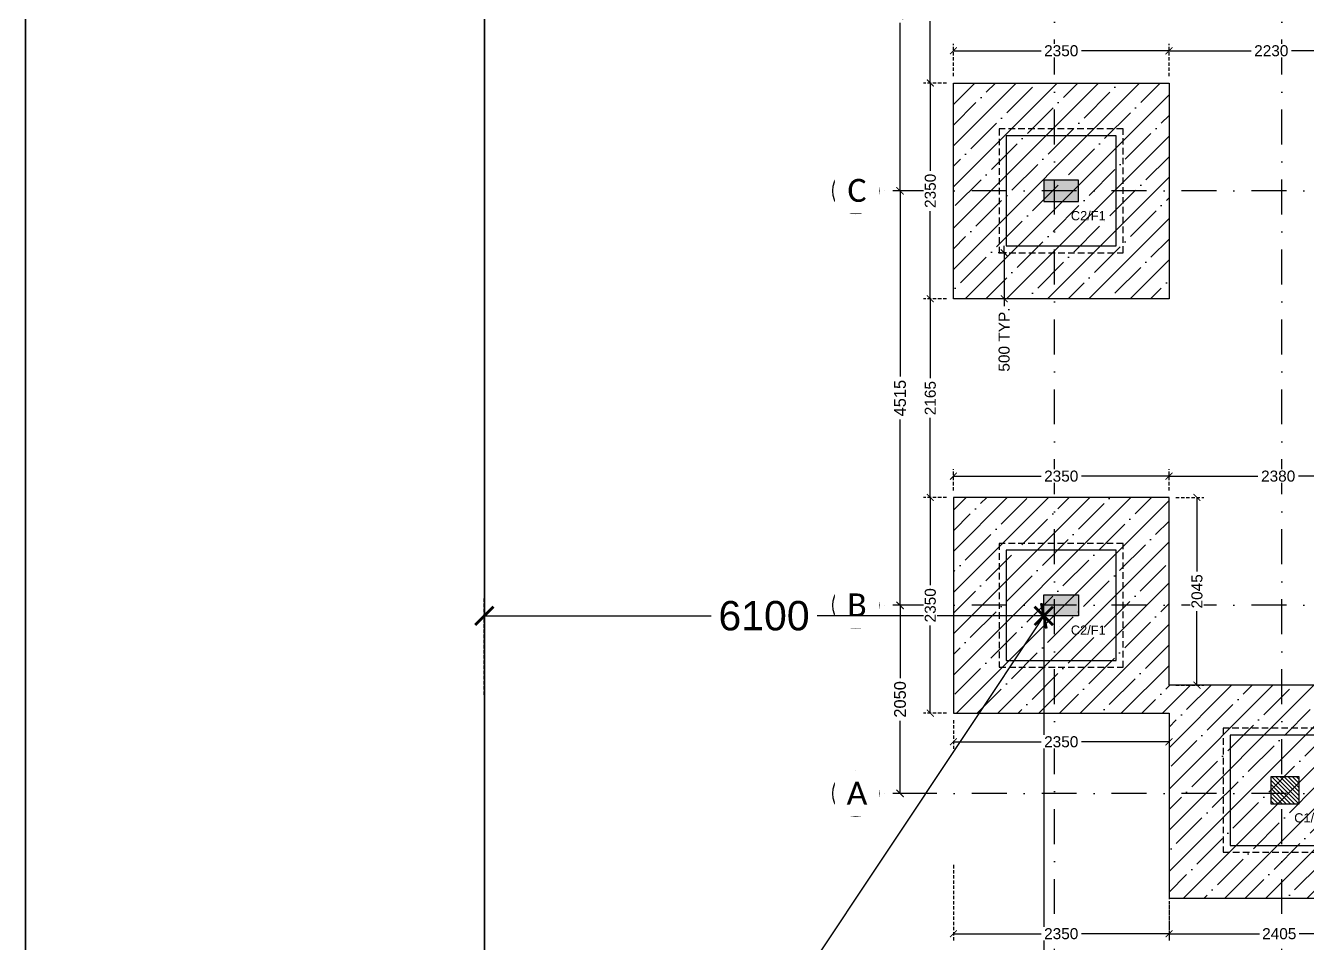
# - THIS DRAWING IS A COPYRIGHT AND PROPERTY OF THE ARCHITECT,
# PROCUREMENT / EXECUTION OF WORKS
# Model space of a CAD drawing. Header units: millimetres. Extents: x -176651 to 388869, y -18959 to 486614.
# Drawn here: x 245322 to 259295, y 164827 to 174825 of the extents above; entities that cross this region are included whole.
import ezdxf
from ezdxf.xclip import XClip

# ---------------------------------------------------------------- set-up
doc = ezdxf.new("R2010")
doc.units = ezdxf.units.MM
doc.header["$LTSCALE"] = 150
doc.header["$XCLIPFRAME"] = 2
for name, pattern in [('3BHK-W(SB)$0$HIDDEN', [0.375, 0.25, -0.125]), ('DASHDOTX2', [50.8, 25.4, -12.7, 0, -12.7]), ('HIDDEN2', [4.7625, 3.175, -1.5875])]:
    doc.linetypes.add(name, pattern=pattern)
for name, color, linetype in [('ad-Column', 3, 'Continuous'), ('ad-Column Hatch', 125, 'Continuous'), ('ad-Footing line', 2, 'Continuous'), ('ad-Grid', 8, 'DASHDOTX2'), ('ad-PCC line', 8, 'HIDDEN2'), ('ad-RCC', 3, 'Continuous'), ('ad-RCC Hatch', 125, 'Continuous'), ('ad-Road', 2, 'Continuous'), ('ad-Road Hatch', 8, 'Continuous'), ('ad-Text main', 7, 'Continuous'), ('ad-Wall hatch', 8, 'Continuous')]:
    doc.layers.add(name, color=color, linetype=linetype)
for name, color, linetype, true_color in [('ad-Dimension', 5, 'Continuous', 0x0000ff), ('ad-External Dimension', 5, 'Continuous', 0x0000ff), ('ad-External Dimensions', 5, 'Continuous', 0x0000ff), ('ad-Footing Excavation', 30, 'Continuous', 0xff7f00), ('ad-Foundation text', 6, 'Continuous', 0xff00ff), ('ad-Plot Boundary', 6, 'Continuous', 0xff00ff)]:
    doc.layers.add(name, color=color, linetype=linetype, true_color=true_color)
doc.layers.get('ad-External Dimensions').off()
doc.styles.get("Standard").update_dxf_attribs({"font": 'arial.ttf'})
doc.dimstyles.new('A-75-DIM-INT (Framing)', dxfattribs={"dimscale": 100, "dimtxt": 1.6, "dimasz": 1, "dimexe": 1, "dimexo": 1, "dimgap": 0.5, "dimtad": 0, "dimdec": 0, "dimdsep": 46, "dimtxsty": 'Standard', "dimblk": 'ARCHTICK', "dimcen": 0.025, "dimclrd": 5, "dimclre": 5, "dimclrt": 256, "dimazin": 2, "dimtfac": 1, "dimtdec": 0, "dimtmove": 1, "dimatfit": 0, "dimldrblk": 'ARCHTICK', "dimfxl": 1, "dimfxlon": 1, "dimtfill": 1, "dimtolj": 1, "dimtzin": 0, "dimarcsym": 0})

# ---------------------------------------------------------------- blocks, each defined once
blk = doc.blocks.new('A$C4fb60e89')
at = {"layer": 'ad-Road Hatch', "ltscale": 5, "transparency": 33554687}
h = blk.add_hatch(dxfattribs=at)
h.set_pattern_fill('AR-HBONE', color=256, scale=15)
h.set_pattern_definition([(45, (-193247.7, -428758.8), (0, 2155.2615), [4572, -1524]), (135, (-192170.1, -427681.1), (2e-13, 2155.2615), [4572, -1524])])
h.paths.add_polyline_path([(175594, -250241), (169178, -249341), (167473, -249057), (167473, -138694), (101313, -138694), (101313, -199954), (101308, -237995), (101040, -268291), (101008, -280968), (101066, -293684), (101243, -311127), (100910, -319344), (100949, -333937), (100669, -366960), (100727, -390983), (100669, -404586), (100538, -420418), (100467, -428759), (92426, -427265), (92163, -427209), (92163, -321454), (24803, -321454), (24803, -412961), (15653, -411029), (15654, -321452), (-19535, -321452), (-34427, -319477), (-65207, -315395), (-171770, -301268), (-185854, -298333), (-193248, -296832), (-193244, -292908), (-191914, -285219), (-191839, -284679), (-183397, -286393), (-169723, -289243), (-53141, -304698), (-18730, -309262), (15653, -309262), (15653, 703), (24803, 1115), (24803, -129544), (92163, -129544), (92163, 15133), (101313, 17713), (101313, -129544), (167473, -129544), (167473, 35552), (175738, 37855), (175849, 28595), (175836, 25947), (175777, 14040), (175855, 2316), (175660, -18036), (175731, -34039), (175718, -46839), (175673, -63402), (175816, -82072), (175542, -106356), (175490, -124641), (175575, -145019), (175731, -168892), (175797, -181269), (175797, -192667), (175744, -208200), (175829, -223277), (175888, -234871)])
h.paths.add_polyline_path([(24803, -309264), (92163, -309264), (92163, -138694), (24803, -138694)], flags=16)
blk = doc.blocks.new('zw$A88E')
at = {"layer": 'ad-Plot Boundary'}
for points in [[(-150934, -314069), (-117254, -314069), (-117254, -266699), (-150934, -266699)], [(-117254, -307369), (-83574, -307369), (-83574, -266699), (-117254, -266699)]]:
    blk.add_lwpolyline(points, close=True, dxfattribs=at)
blk = doc.blocks.new("Plot's Boundary")
at = {"layer": 'ad-Road', "ltscale": 5}
blk.add_blockref('A$C4fb60e89', (191839, 428759), dxfattribs=at)
at = {"layer": 'ad-Plot Boundary', "ltscale": 5}
blk.add_blockref('zw$A88E', (367577, 466614), dxfattribs=at)
blk = doc.blocks.new('A$C42b14ea2')
at = {"layer": 'ad-RCC Hatch', "transparency": 33554687}
h = blk.add_hatch(dxfattribs=at)
h.set_pattern_fill('ANSI31', color=256, scale=10)
h.set_pattern_definition([(45, (13250, 8645), (-22.45064, 22.45064), [])])
h.paths.add_polyline_path([(0, 0), (300, 0), (300, 300), (0, 300)])
at = {"layer": 'ad-RCC'}
blk.add_lwpolyline([(0, 0), (300, 0), (300, 300), (0, 300)], close=True, dxfattribs=at)
blk = doc.blocks.new('zw$6AA0')
at = {"layer": 'ad-Column Hatch', "transparency": 33554687}
h = blk.add_hatch(color=256, dxfattribs=at)
h.dxf.hatch_style = 1
h.paths.add_polyline_path([(0, -230), (380, -230), (380, 0), (0, 0)])
at = {"layer": 'ad-Column'}
blk.add_lwpolyline([(0, -230), (380, -230), (380, 0), (0, 0)], close=True, dxfattribs=at)
blk = doc.blocks.new('1625E_Columns')
at = {"layer": 'ad-Column'}
for p, rotation in [((0, 13620), 359.9999999999993), ((0, 4745), 359.9999999999993), ((12120, 0), 179.9999999999997)]:
    blk.add_blockref('zw$6AA0', p, dxfattribs=dict(at, rotation=rotation))
at = {"layer": 'ad-Column', "xscale": -1}
for p, rotation in [((4560, 13620), 359.9999999999997), ((7240, 13620), 359.9999999999997), ((12120, 13620), 359.9999999999997), ((0, 8645), 179.9999999999998), ((3210, 8875), 359.9999999999997), ((7240, 8875), 359.9999999999997), ((11890, 8875), 90), ((5110, 4745), 359.9999999999997), ((8310, 4745), 90), ((11890, 4745), 90), ((0, 0), 179.9999999999998), ((4730, 0), 180), ((8160, 0), 180)]:
    blk.add_blockref('zw$6AA0', p, dxfattribs=dict(at, rotation=rotation))
at = {"layer": 'ad-RCC', "xscale": -1, "rotation": 180}
for p in [(13240, 13620), (13240, 4745)]:
    blk.add_blockref('A$C42b14ea2', p, dxfattribs=at)
at = {"layer": 'ad-RCC', "xscale": -1}
for p in [(13540, 8645), (2780, -2050), (8540, -2050), (12120, -2050), (13540, -2050)]:
    blk.add_blockref('A$C42b14ea2', p, dxfattribs=at)
blk = doc.blocks.new('_ArchTick')
at = {"color": 0, "linetype": 'ByBlock', "const_width": 0.15}
blk.add_lwpolyline([(-0.5, -0.5), (0.5, 0.5)], dxfattribs=at)
blk = doc.blocks.new('*D342')
at = {"layer": 'ad-Dimension', "lineweight": -2}
for p, q in [((-1504, 8760), (-1647, 8760)), ((-1567, 8760), (-1567, 6928)), ((-1567, 4630), (-1567, 6462)), ((-1426, 4630), (-1647, 4630))]:
    blk.add_line(p, q, dxfattribs=at)
at = {"layer": 'Defpoints', "color": 0}
for p in [(-1424, 8760), (-1567, 4630), (-1346, 4630)]:
    blk.add_point(p, dxfattribs=at)
at = {"layer": 'ad-Dimension', "lineweight": -2, "xscale": 80, "yscale": 80, "zscale": 80}
for p, rotation in [((-1567, 8760), 90), ((-1567, 4630), 270)]:
    blk.add_blockref('_ArchTick', p, dxfattribs=dict(at, rotation=rotation))
at = {"layer": 'ad-Dimension', "insert": (-1567, 6695), "char_height": 128, "attachment_point": 5, "rotation": 90, "bg_fill": 3, "box_fill_scale": 1.1, "bg_fill_color": 257, "bg_fill_transparency": 0}
blk.add_mtext('\\A1;4130', dxfattribs=at)
blk = doc.blocks.new('*D343')
at = {"layer": 'ad-Dimension', "lineweight": -2}
for p, q in [((-1319, 4630), (-1647, 4630)), ((-1567, 4630), (-1567, 2607)), ((-1567, 115), (-1567, 2138)), ((-1319, 115), (-1647, 115))]:
    blk.add_line(p, q, dxfattribs=at)
at = {"layer": 'Defpoints', "color": 0}
for p in [(-1239, 4630), (-1567, 115), (-1239, 115)]:
    blk.add_point(p, dxfattribs=at)
at = {"layer": 'ad-Dimension', "lineweight": -2, "xscale": 80, "yscale": 80, "zscale": 80}
for p, rotation in [((-1567, 4630), 90), ((-1567, 115), 270)]:
    blk.add_blockref('_ArchTick', p, dxfattribs=dict(at, rotation=rotation))
at = {"layer": 'ad-Dimension', "insert": (-1567, 2372), "char_height": 128, "attachment_point": 5, "rotation": 90, "bg_fill": 3, "box_fill_scale": 1.1, "bg_fill_color": 257, "bg_fill_transparency": 0}
blk.add_mtext('\\A1;4515', dxfattribs=at)
blk = doc.blocks.new('*D344')
at = {"layer": 'ad-Dimension', "lineweight": -2}
for p, q in [((-1319, 115), (-1647, 115)), ((-1567, 115), (-1567, -678)), ((-1567, -1935), (-1567, -1142)), ((-1324, -1935), (-1647, -1935))]:
    blk.add_line(p, q, dxfattribs=at)
at = {"layer": 'Defpoints', "color": 0}
for p in [(-1239, 115), (-1567, -1935), (-1244, -1935)]:
    blk.add_point(p, dxfattribs=at)
at = {"layer": 'ad-Dimension', "lineweight": -2, "xscale": 80, "yscale": 80, "zscale": 80}
for p, rotation in [((-1567, 115), 90), ((-1567, -1935), 270)]:
    blk.add_blockref('_ArchTick', p, dxfattribs=dict(at, rotation=rotation))
at = {"layer": 'ad-Dimension', "insert": (-1567, -910), "char_height": 128, "attachment_point": 5, "rotation": 90, "bg_fill": 3, "box_fill_scale": 1.1, "bg_fill_color": 257, "bg_fill_transparency": 0}
blk.add_mtext('\\A1;2050', dxfattribs=at)
blk = doc.blocks.new('zw$D00E')
at = {"layer": 'ad-Footing line'}
for points in [[(-12530, -9590), (-11330, -9590), (-11330, -8390), (-12530, -8390)], [(-12530, -14105), (-11330, -14105), (-11330, -12905), (-12530, -12905)], [(-10090, -16120), (-8890, -16120), (-8890, -14920), (-10090, -14920)]]:
    blk.add_lwpolyline(points, close=True, dxfattribs=at)
at = {"layer": 'ad-PCC line', "ltscale": 0.15}
for points in [[(-12605, -9665), (-11255, -9665), (-11255, -8315), (-12605, -8315)], [(-12605, -14180), (-11255, -14180), (-11255, -12830), (-12605, -12830)], [(-10165, -16195), (-8815, -16195), (-8815, -14845), (-10165, -14845)]]:
    blk.add_lwpolyline(points, close=True, dxfattribs=at)
blk = doc.blocks.new('zw$3F63')
at = {"layer": 'ad-Foundation text', "char_height": 100, "width": 349.31, "attachment_point": 5}
for s, insert in [('\\pxt5;C2/F1', (-11635, -386)), ('\\pxt5;C2/F1', (-7455, -386)), ('\\pxt5;C2/F1', (-4775, -386)), ('\\pxt5;C2/F1', (105, -386)), ('\\pxt5;C1/F1', (1619, -386)), ('\\pxt5;C2/F1', (-11635, -5131)), ('\\pxt5;C2/F2', (-8805, -5131)), ('\\pxt5;C2/F2', (-4775, -5131)), ('\\pxt5;C1/F1', (1619, -5131)), ('\\pxt5;C2/F1', (105, -5281)), ('\\pxt5;C2/F1', (-11635, -9261)), ('\\pxt5;C2/F2', (-6905, -9261)), ('\\pxt5;C1/F1', (1619, -9261)), ('\\pxt5;C2/F2', (-3475, -9411)), ('\\pxt5;C2/F1', (105, -9411)), ('\\pxt5;C2/F1', (-11635, -13776)), ('\\pxt5;C2/F1', (-6905, -13795)), ('\\pxt5;C2/F1', (-3475, -13776)), ('\\pxt5;C2/F1', (105, -13776)), ('\\pxt5;C1/F1', (-9200, -15821)), ('\\pxt5;C1/F1', (-3370, -15821)), ('\\pxt5;C1/F1', (210, -15821)), ('\\pxt5;C1/F1', (1640, -15821))]:
    blk.add_mtext(s, dxfattribs=dict(at, insert=insert))
blk = doc.blocks.new('*D109')
at = {"layer": 'ad-Dimension', "linetype": '3BHK-W(SB)$0$HIDDEN', "lineweight": -2, "transparency": 16777216}
for p, q in [((5900, 9150), (5900, 9150)), ((4100, 0), (6300, 0))]:
    blk.add_line(p, q, dxfattribs=at)
at = {"layer": 'ad-Dimension', "lineweight": -2, "transparency": 16777216}
for p, q in [((6100, 9150), (6100, 5152)), ((6100, 0), (6100, 3998))]:
    blk.add_line(p, q, dxfattribs=at)
at = {"layer": 'Defpoints', "color": 0, "transparency": 16777216}
for p in [(6100, 9150), (0, 0), (6100, 0)]:
    blk.add_point(p, dxfattribs=at)
at = {"layer": 'ad-Dimension', "lineweight": -2, "transparency": 16777216, "xscale": 200, "yscale": 200, "zscale": 200}
for p, rotation in [((6100, 9150), 90), ((6100, 0), 270)]:
    blk.add_blockref('_ArchTick', p, dxfattribs=dict(at, rotation=rotation))
at = {"layer": 'ad-Dimension', "transparency": 16777216, "insert": (6100, 4575), "char_height": 320, "attachment_point": 5, "rotation": 90, "bg_fill": 3, "box_fill_scale": 1.1, "bg_fill_color": 257, "bg_fill_transparency": 0}
blk.add_mtext('\\A1;9150', dxfattribs=at)
blk = doc.blocks.new('*D110')
at = {"layer": 'ad-Dimension', "linetype": '3BHK-W(SB)$0$HIDDEN', "lineweight": -2, "transparency": 16777216}
for p, q in [((0, 8290), (0, 9350)), ((6100, 9350), (6100, 9350))]:
    blk.add_line(p, q, dxfattribs=at)
at = {"layer": 'ad-Dimension', "lineweight": -2, "transparency": 16777216}
for p, q in [((0, 9150), (2472, 9150)), ((6100, 9150), (3628, 9150))]:
    blk.add_line(p, q, dxfattribs=at)
at = {"layer": 'Defpoints', "color": 0, "transparency": 16777216}
for p in [(0, 9150), (6100, 9150), (0, 8090)]:
    blk.add_point(p, dxfattribs=at)
at = {"layer": 'ad-Dimension', "lineweight": -2, "transparency": 16777216, "xscale": 200, "yscale": 200, "zscale": 200, "rotation": 180}
blk.add_blockref('_ArchTick', (0, 9150), dxfattribs=at)
at = {"layer": 'ad-Dimension', "lineweight": -2, "transparency": 16777216, "xscale": 200, "yscale": 200, "zscale": 200}
blk.add_blockref('_ArchTick', (6100, 9150), dxfattribs=at)
at = {"layer": 'ad-Dimension', "transparency": 16777216, "insert": (3050, 9150), "char_height": 320, "attachment_point": 5, "bg_fill": 3, "box_fill_scale": 1.1, "bg_fill_color": 257, "bg_fill_transparency": 0}
blk.add_mtext('\\A1;6100', dxfattribs=at)
blk = doc.blocks.new('*D111')
at = {"layer": 'ad-Dimension', "lineweight": -2, "transparency": 16777216}
for p, q in [((6100, 9150), (3431, 5147)), ((0, 0), (2669, 4003))]:
    blk.add_line(p, q, dxfattribs=at)
at = {"layer": 'ad-Dimension', "linetype": '3BHK-W(SB)$0$HIDDEN', "lineweight": -2, "transparency": 16777216}
for p, q in [((6266, 9039), (6266, 9039)), ((166, -111), (166, -111))]:
    blk.add_line(p, q, dxfattribs=at)
at = {"layer": 'Defpoints', "color": 0, "transparency": 16777216}
for p in [(6100, 9150), (0, 0), (0, 0)]:
    blk.add_point(p, dxfattribs=at)
at = {"layer": 'ad-Dimension', "lineweight": -2, "transparency": 16777216, "xscale": 200, "yscale": 200, "zscale": 200}
for p, rotation in [((6100, 9150), 56.30993247402081), ((0, 0), 236.3099324740208)]:
    blk.add_blockref('_ArchTick', p, dxfattribs=dict(at, rotation=rotation))
at = {"layer": 'ad-Dimension', "transparency": 16777216, "insert": (3050, 4575), "char_height": 320, "attachment_point": 5, "rotation": 56.3099, "bg_fill": 3, "box_fill_scale": 1.1, "bg_fill_color": 257, "bg_fill_transparency": 0}
blk.add_mtext('\\A1;10997', dxfattribs=at)
blk = doc.blocks.new('*D20')
at = {"layer": 'ad-External Dimension', "linetype": '3BHK-W(SB)$0$HIDDEN', "lineweight": -2}
for p, q in [((-985, -7740), (-985, -7389)), ((1365, -7740), (1365, -7389))]:
    blk.add_line(p, q, dxfattribs=at)
at = {"layer": 'ad-External Dimension', "lineweight": -2}
for p, q in [((-985, -7464), (-30, -7464)), ((1365, -7464), (410, -7464))]:
    blk.add_line(p, q, dxfattribs=at)
at = {"layer": 'Defpoints', "color": 0}
for p in [(-985, -7464), (-985, -7815), (1365, -7815)]:
    blk.add_point(p, dxfattribs=at)
at = {"layer": 'ad-External Dimension', "lineweight": -2, "xscale": 75, "yscale": 75, "zscale": 75, "rotation": 180}
blk.add_blockref('_ArchTick', (-985, -7464), dxfattribs=at)
at = {"layer": 'ad-External Dimension', "lineweight": -2, "xscale": 75, "yscale": 75, "zscale": 75}
blk.add_blockref('_ArchTick', (1365, -7464), dxfattribs=at)
at = {"layer": 'ad-External Dimension', "insert": (190, -7464), "char_height": 120, "attachment_point": 5, "bg_fill": 3, "box_fill_scale": 1.1, "bg_fill_color": 257, "bg_fill_transparency": 0}
blk.add_mtext('\\A1;2350', dxfattribs=at)
blk = doc.blocks.new('*D38')
at = {"layer": 'ad-External Dimension', "linetype": '3BHK-W(SB)$0$HIDDEN', "lineweight": -2}
for p, q in [((1365, -16770), (1365, -17158)), ((3770, -16770), (3770, -17158))]:
    blk.add_line(p, q, dxfattribs=at)
at = {"layer": 'ad-External Dimension', "lineweight": -2}
for p, q in [((1365, -17083), (2351, -17083)), ((3770, -17083), (2784, -17083))]:
    blk.add_line(p, q, dxfattribs=at)
at = {"layer": 'Defpoints', "color": 0}
for p in [(1365, -16695), (3770, -16695), (1365, -17083)]:
    blk.add_point(p, dxfattribs=at)
at = {"layer": 'ad-External Dimension', "lineweight": -2, "xscale": 75, "yscale": 75, "zscale": 75, "rotation": 180}
blk.add_blockref('_ArchTick', (1365, -17083), dxfattribs=at)
at = {"layer": 'ad-External Dimension', "lineweight": -2, "xscale": 75, "yscale": 75, "zscale": 75}
blk.add_blockref('_ArchTick', (3770, -17083), dxfattribs=at)
at = {"layer": 'ad-External Dimension', "insert": (2567, -17083), "char_height": 120, "attachment_point": 5, "bg_fill": 3, "box_fill_scale": 1.1, "bg_fill_color": 257, "bg_fill_transparency": 0}
blk.add_mtext('\\A1;2405', dxfattribs=at)
blk = doc.blocks.new('*D39')
at = {"layer": 'ad-External Dimension', "linetype": '3BHK-W(SB)$0$HIDDEN', "lineweight": -2}
for p, q in [((-985, -16333), (-985, -17158)), ((1365, -16333), (1365, -17158))]:
    blk.add_line(p, q, dxfattribs=at)
at = {"layer": 'ad-External Dimension', "lineweight": -2}
for p, q in [((-985, -17083), (-30, -17083)), ((1365, -17083), (410, -17083))]:
    blk.add_line(p, q, dxfattribs=at)
at = {"layer": 'Defpoints', "color": 0}
for p in [(-985, -14680), (1365, -14680), (-985, -17083)]:
    blk.add_point(p, dxfattribs=at)
at = {"layer": 'ad-External Dimension', "lineweight": -2, "xscale": 75, "yscale": 75, "zscale": 75, "rotation": 180}
blk.add_blockref('_ArchTick', (-985, -17083), dxfattribs=at)
at = {"layer": 'ad-External Dimension', "lineweight": -2, "xscale": 75, "yscale": 75, "zscale": 75}
blk.add_blockref('_ArchTick', (1365, -17083), dxfattribs=at)
at = {"layer": 'ad-External Dimension', "insert": (190, -17083), "char_height": 120, "attachment_point": 5, "bg_fill": 3, "box_fill_scale": 1.1, "bg_fill_color": 257, "bg_fill_transparency": 0}
blk.add_mtext('\\A1;2350', dxfattribs=at)
blk = doc.blocks.new('*D40')
at = {"layer": 'ad-External Dimension', "linetype": '3BHK-W(SB)$0$HIDDEN', "lineweight": -2}
for p, q in [((-1060, -12330), (-1312, -12330)), ((-1060, -14680), (-1312, -14680))]:
    blk.add_line(p, q, dxfattribs=at)
at = {"layer": 'ad-External Dimension', "lineweight": -2}
for p, q in [((-1237, -12330), (-1237, -13285)), ((-1237, -14680), (-1237, -13725))]:
    blk.add_line(p, q, dxfattribs=at)
at = {"layer": 'Defpoints', "color": 0}
for p in [(-1237, -12330), (-985, -12330), (-985, -14680)]:
    blk.add_point(p, dxfattribs=at)
at = {"layer": 'ad-External Dimension', "lineweight": -2, "xscale": 75, "yscale": 75, "zscale": 75}
for p, rotation in [((-1237, -12330), 90), ((-1237, -14680), 270)]:
    blk.add_blockref('_ArchTick', p, dxfattribs=dict(at, rotation=rotation))
at = {"layer": 'ad-External Dimension', "insert": (-1237, -13505), "char_height": 120, "attachment_point": 5, "rotation": 90, "bg_fill": 3, "box_fill_scale": 1.1, "bg_fill_color": 257, "bg_fill_transparency": 0}
blk.add_mtext('\\A1;2350', dxfattribs=at)
blk = doc.blocks.new('*D41')
at = {"layer": 'ad-External Dimension', "linetype": '3BHK-W(SB)$0$HIDDEN', "lineweight": -2}
for p, q in [((-1060, -10165), (-1312, -10165)), ((-1060, -12330), (-1312, -12330))]:
    blk.add_line(p, q, dxfattribs=at)
at = {"layer": 'ad-External Dimension', "lineweight": -2}
for p, q in [((-1237, -10165), (-1237, -11031)), ((-1237, -12330), (-1237, -11464))]:
    blk.add_line(p, q, dxfattribs=at)
at = {"layer": 'Defpoints', "color": 0}
for p in [(-1237, -10165), (-985, -10165), (-985, -12330)]:
    blk.add_point(p, dxfattribs=at)
at = {"layer": 'ad-External Dimension', "lineweight": -2, "xscale": 75, "yscale": 75, "zscale": 75}
for p, rotation in [((-1237, -10165), 90), ((-1237, -12330), 270)]:
    blk.add_blockref('_ArchTick', p, dxfattribs=dict(at, rotation=rotation))
at = {"layer": 'ad-External Dimension', "insert": (-1237, -11248), "char_height": 120, "attachment_point": 5, "rotation": 90, "bg_fill": 3, "box_fill_scale": 1.1, "bg_fill_color": 257, "bg_fill_transparency": 0}
blk.add_mtext('\\A1;2165', dxfattribs=at)
blk = doc.blocks.new('*D48')
at = {"layer": 'ad-External Dimension', "linetype": '3BHK-W(SB)$0$HIDDEN', "lineweight": -2}
for p, q in [((-1060, -7815), (-1312, -7815)), ((-1060, -10165), (-1312, -10165))]:
    blk.add_line(p, q, dxfattribs=at)
at = {"layer": 'ad-External Dimension', "lineweight": -2}
for p, q in [((-1237, -7815), (-1237, -8770)), ((-1237, -10165), (-1237, -9210))]:
    blk.add_line(p, q, dxfattribs=at)
at = {"layer": 'Defpoints', "color": 0}
for p in [(-1237, -7815), (-985, -7815), (-985, -10165)]:
    blk.add_point(p, dxfattribs=at)
at = {"layer": 'ad-External Dimension', "lineweight": -2, "xscale": 75, "yscale": 75, "zscale": 75}
for p, rotation in [((-1237, -7815), 90), ((-1237, -10165), 270)]:
    blk.add_blockref('_ArchTick', p, dxfattribs=dict(at, rotation=rotation))
at = {"layer": 'ad-External Dimension', "insert": (-1237, -8990), "char_height": 120, "attachment_point": 5, "rotation": 90, "bg_fill": 3, "box_fill_scale": 1.1, "bg_fill_color": 257, "bg_fill_transparency": 0}
blk.add_mtext('\\A1;2350', dxfattribs=at)
blk = doc.blocks.new('*D49')
at = {"layer": 'ad-External Dimension', "linetype": '3BHK-W(SB)$0$HIDDEN', "lineweight": -2}
for p, q in [((-1060, -6035), (-1312, -6035)), ((-1060, -7815), (-1312, -7815))]:
    blk.add_line(p, q, dxfattribs=at)
at = {"layer": 'ad-External Dimension', "lineweight": -2}
for p, q in [((-1237, -6035), (-1237, -6708)), ((-1237, -7815), (-1237, -7142))]:
    blk.add_line(p, q, dxfattribs=at)
at = {"layer": 'Defpoints', "color": 0}
for p in [(-1237, -6035), (-985, -6035), (-985, -7815)]:
    blk.add_point(p, dxfattribs=at)
at = {"layer": 'ad-External Dimension', "lineweight": -2, "xscale": 75, "yscale": 75, "zscale": 75}
for p, rotation in [((-1237, -6035), 90), ((-1237, -7815), 270)]:
    blk.add_blockref('_ArchTick', p, dxfattribs=dict(at, rotation=rotation))
at = {"layer": 'ad-External Dimension', "insert": (-1237, -6925), "char_height": 120, "attachment_point": 5, "rotation": 90, "bg_fill": 3, "box_fill_scale": 1.1, "bg_fill_color": 257, "bg_fill_transparency": 0}
blk.add_mtext('\\A1;1780', dxfattribs=at)
blk = doc.blocks.new('*D54')
at = {"layer": 'ad-External Dimension', "linetype": '3BHK-W(SB)$0$HIDDEN', "lineweight": -2}
for p, q in [((1365, -7740), (1365, -7389)), ((3595, -7590), (3595, -7389))]:
    blk.add_line(p, q, dxfattribs=at)
at = {"layer": 'ad-External Dimension', "lineweight": -2}
for p, q in [((1365, -7464), (2260, -7464)), ((3595, -7464), (2700, -7464))]:
    blk.add_line(p, q, dxfattribs=at)
at = {"layer": 'Defpoints', "color": 0}
for p in [(3595, -7464), (3595, -7665), (1365, -7815)]:
    blk.add_point(p, dxfattribs=at)
at = {"layer": 'ad-External Dimension', "lineweight": -2, "xscale": 75, "yscale": 75, "zscale": 75, "rotation": 180}
blk.add_blockref('_ArchTick', (1365, -7464), dxfattribs=at)
at = {"layer": 'ad-External Dimension', "lineweight": -2, "xscale": 75, "yscale": 75, "zscale": 75}
blk.add_blockref('_ArchTick', (3595, -7464), dxfattribs=at)
at = {"layer": 'ad-External Dimension', "insert": (2480, -7464), "char_height": 120, "attachment_point": 5, "bg_fill": 3, "box_fill_scale": 1.1, "bg_fill_color": 257, "bg_fill_transparency": 0}
blk.add_mtext('\\A1;2230', dxfattribs=at)
blk = doc.blocks.new('*D60')
at = {"layer": 'ad-External Dimension', "linetype": '3BHK-W(SB)$0$HIDDEN', "lineweight": -2}
for p, q in [((-985, -12255), (-985, -12023)), ((1365, -12255), (1365, -12023))]:
    blk.add_line(p, q, dxfattribs=at)
at = {"layer": 'ad-External Dimension', "lineweight": -2}
for p, q in [((-985, -12098), (-30, -12098)), ((1365, -12098), (410, -12098))]:
    blk.add_line(p, q, dxfattribs=at)
at = {"layer": 'Defpoints', "color": 0}
for p in [(-985, -12098), (-985, -12330), (1365, -12330)]:
    blk.add_point(p, dxfattribs=at)
at = {"layer": 'ad-External Dimension', "lineweight": -2, "xscale": 75, "yscale": 75, "zscale": 75, "rotation": 180}
blk.add_blockref('_ArchTick', (-985, -12098), dxfattribs=at)
at = {"layer": 'ad-External Dimension', "lineweight": -2, "xscale": 75, "yscale": 75, "zscale": 75}
blk.add_blockref('_ArchTick', (1365, -12098), dxfattribs=at)
at = {"layer": 'ad-External Dimension', "insert": (190, -12098), "char_height": 120, "attachment_point": 5, "bg_fill": 3, "box_fill_scale": 1.1, "bg_fill_color": 257, "bg_fill_transparency": 0}
blk.add_mtext('\\A1;2350', dxfattribs=at)
blk = doc.blocks.new('*D61')
at = {"layer": 'ad-External Dimension', "linetype": '3BHK-W(SB)$0$HIDDEN', "lineweight": -2}
for p, q in [((1365, -12255), (1365, -12023)), ((3745, -12255), (3745, -12023))]:
    blk.add_line(p, q, dxfattribs=at)
at = {"layer": 'ad-External Dimension', "lineweight": -2}
for p, q in [((1365, -12098), (2335, -12098)), ((3745, -12098), (2775, -12098))]:
    blk.add_line(p, q, dxfattribs=at)
at = {"layer": 'Defpoints', "color": 0}
for p in [(3745, -12098), (1365, -12330), (3745, -12330)]:
    blk.add_point(p, dxfattribs=at)
at = {"layer": 'ad-External Dimension', "lineweight": -2, "xscale": 75, "yscale": 75, "zscale": 75, "rotation": 180}
blk.add_blockref('_ArchTick', (1365, -12098), dxfattribs=at)
at = {"layer": 'ad-External Dimension', "lineweight": -2, "xscale": 75, "yscale": 75, "zscale": 75}
blk.add_blockref('_ArchTick', (3745, -12098), dxfattribs=at)
at = {"layer": 'ad-External Dimension', "insert": (2555, -12098), "char_height": 120, "attachment_point": 5, "bg_fill": 3, "box_fill_scale": 1.1, "bg_fill_color": 257, "bg_fill_transparency": 0}
blk.add_mtext('\\A1;2380', dxfattribs=at)
blk = doc.blocks.new('*D72')
at = {"layer": 'ad-External Dimension', "linetype": '3BHK-W(SB)$0$HIDDEN', "lineweight": -2}
for p, q in [((1440, -12330), (1745, -12330)), ((1440, -14375), (1745, -14375))]:
    blk.add_line(p, q, dxfattribs=at)
at = {"layer": 'ad-External Dimension', "lineweight": -2}
for p, q in [((1670, -12330), (1670, -13136)), ((1670, -14375), (1670, -13569))]:
    blk.add_line(p, q, dxfattribs=at)
at = {"layer": 'Defpoints', "color": 0}
for p in [(1365, -12330), (1365, -14375), (1670, -14375)]:
    blk.add_point(p, dxfattribs=at)
at = {"layer": 'ad-External Dimension', "lineweight": -2, "xscale": 75, "yscale": 75, "zscale": 75}
for p, rotation in [((1670, -12330), 90), ((1670, -14375), 270)]:
    blk.add_blockref('_ArchTick', p, dxfattribs=dict(at, rotation=rotation))
at = {"layer": 'ad-External Dimension', "insert": (1670, -13353), "char_height": 120, "attachment_point": 5, "rotation": 90, "bg_fill": 3, "box_fill_scale": 1.1, "bg_fill_color": 257, "bg_fill_transparency": 0}
blk.add_mtext('\\A1;2045', dxfattribs=at)
blk = doc.blocks.new('*D73')
at = {"layer": 'ad-External Dimension', "linetype": '3BHK-W(SB)$0$HIDDEN', "lineweight": -2}
for p, q in [((-985, -14755), (-985, -15067)), ((1365, -14755), (1365, -15067))]:
    blk.add_line(p, q, dxfattribs=at)
at = {"layer": 'ad-External Dimension', "lineweight": -2}
for p, q in [((-985, -14992), (-30, -14992)), ((1365, -14992), (410, -14992))]:
    blk.add_line(p, q, dxfattribs=at)
at = {"layer": 'Defpoints', "color": 0}
for p in [(-985, -14680), (1365, -14680), (-985, -14992)]:
    blk.add_point(p, dxfattribs=at)
at = {"layer": 'ad-External Dimension', "lineweight": -2, "xscale": 75, "yscale": 75, "zscale": 75, "rotation": 180}
blk.add_blockref('_ArchTick', (-985, -14992), dxfattribs=at)
at = {"layer": 'ad-External Dimension', "lineweight": -2, "xscale": 75, "yscale": 75, "zscale": 75}
blk.add_blockref('_ArchTick', (1365, -14992), dxfattribs=at)
at = {"layer": 'ad-External Dimension', "insert": (190, -14992), "char_height": 120, "attachment_point": 5, "bg_fill": 3, "box_fill_scale": 1.1, "bg_fill_color": 257, "bg_fill_transparency": 0}
blk.add_mtext('\\A1;2350', dxfattribs=at)
blk = doc.blocks.new('*D81')
at = {"layer": 'ad-External Dimension', "lineweight": -2}
for p, q in [((-432, -9665), (-432, -9590)), ((-432, -9665), (-432, -10165)), ((-432, -10165), (-432, -10258)), ((-432, -10165), (-432, -10240))]:
    blk.add_line(p, q, dxfattribs=at)
at = {"layer": 'ad-External Dimension', "linetype": '3BHK-W(SB)$0$HIDDEN', "lineweight": -2}
for p, q in [((-405, -9665), (-507, -9665)), ((-405, -10165), (-507, -10165))]:
    blk.add_line(p, q, dxfattribs=at)
at = {"layer": 'Defpoints', "color": 0}
for p in [(-330, -9665), (-432, -10165), (-330, -10165)]:
    blk.add_point(p, dxfattribs=at)
at = {"layer": 'ad-External Dimension', "lineweight": -2, "xscale": 75, "yscale": 75, "zscale": 75}
for p, rotation in [((-432, -9665), 270), ((-432, -10165), 89.99999999999999)]:
    blk.add_blockref('_ArchTick', p, dxfattribs=dict(at, rotation=rotation))
at = {"layer": 'ad-External Dimension', "insert": (-432, -10610), "char_height": 120, "attachment_point": 5, "rotation": 90, "bg_fill": 3, "box_fill_scale": 1.1, "bg_fill_color": 257, "bg_fill_transparency": 0}
blk.add_mtext('\\A1;500 TYP.', dxfattribs=at)
blk = doc.blocks.new('zw$13E6')
at = {"layer": 'ad-Wall hatch', "transparency": 33554687}
h = blk.add_hatch(dxfattribs=at)
h.set_pattern_fill('ANSI35', color=256, scale=50)
h.set_pattern_definition([(45, (-985, -10165), (-224.506, 224.506), []), (45, (-760.5, -10165), (-224.506, 224.506), [396.875, -79.375, 0, -79.375])])
h.paths.add_polyline_path([(-985, -7815), (1365, -7815), (1365, -10165), (-985, -10165)])
h = blk.add_hatch(dxfattribs=at)
h.set_pattern_fill('ANSI35', color=256, scale=50)
h.set_pattern_definition([(45, (-256422.28, -182014.9), (-224.5064, 224.5064), []), (45, (-256197.77, -182014.9), (-224.5064, 224.5064), [396.875, -79.375, 0, -79.375])])
h.paths.add_polyline_path([(3770, -14680), (6095, -14680), (6095, -12330), (3745, -12330), (3745, -14375), (1365, -14375), (1365, -12330), (-985, -12330), (-985, -14680), (1365, -14680), (1365, -16695), (3770, -16695)])
at = {"layer": 'ad-Footing Excavation'}
for points in [[(-985, -7815), (1365, -7815), (1365, -10165), (-985, -10165)], [(3770, -14680), (3770, -14680), (6095, -14680), (6095, -12330), (3745, -12330), (3745, -14375), (1365, -14375), (1365, -12330), (-985, -12330), (-985, -14680), (1365, -14680), (1365, -16695), (3770, -16695)]]:
    blk.add_lwpolyline(points, close=True, dxfattribs=at)
blk = doc.blocks.new('1625E_Grid')
at = {"layer": 'ad-Grid', "ltscale": 0.1}
for points in [[(115, -4010), (115, 16020)], [(2595, -4010), (2595, 16020)]]:
    blk.add_lwpolyline(points, dxfattribs=at)
at = {"layer": 'ad-Grid', "color": 7, "linetype": 'ByBlock'}
for centre in [(-2050, 4630), (-2050, 115), (-2050, -1935)]:
    blk.add_circle(centre, 250, dxfattribs=at)
at = {"layer": 'ad-Text main', "char_height": 250, "width": 227.385, "attachment_point": 5, "bg_fill": 2}
for s, insert in [('{\\fCalibri|b0|i0|c0|p34;C}', (-2036.5, 4634)), ('{\\fCalibri|b0|i0|c0|p34;B}', (-2036.5, 119)), ('{\\fCalibri|b0|i0|c0|p34;A}', (-2036.5, -1931))]:
    blk.add_mtext(s, dxfattribs=dict(at, insert=insert))
at = {"layer": 'ad-Grid', "ltscale": 0.1}
for points in [[(15600, 4630), (-1800, 4630)], [(15600, 115), (-1800, 115)], [(15600, -1935), (-1800, -1935)]]:
    blk.add_lwpolyline(points, dxfattribs=at)
at = {"layer": 'ad-Dimension'}
dim = blk.add_linear_dim(base=(-1567.4, 4630), p1=(-1423.8, 8760), p2=(-1346.5, 4630), angle=90, dimstyle='A-75-DIM-INT (Framing)', override={"dimscale": 80, "dimblk": 'ArchTick', "dimclrd": 256, "dimclre": 256, "dimfxl": 10, "dimtfill": 1, "dimtfillclr": 0}, dxfattribs=at)
dim.commit()
dim.dimension.update_dxf_attribs({"geometry": '*D342', "text_midpoint": (-1567.4, 6695)})
dim = blk.add_linear_dim(base=(-1567.4, 115), p1=(-1239.3, 4630), p2=(-1239.3, 115), angle=90, dimstyle='A-75-DIM-INT (Framing)', override={"dimscale": 80, "dimblk": 'ArchTick', "dimclrd": 256, "dimclre": 256, "dimfxl": 10, "dimtfill": 1, "dimtfillclr": 0}, dxfattribs=at)
dim.commit()
dim.dimension.update_dxf_attribs({"geometry": '*D343', "text_midpoint": (-1567.4, 2372.5)})
dim = blk.add_linear_dim(base=(-1567.4, -1935), p1=(-1239.3, 115), p2=(-1244.1, -1935), angle=90, dimstyle='A-75-DIM-INT (Framing)', override={"dimscale": 80, "dimblk": 'ArchTick', "dimclrd": 256, "dimclre": 256, "dimfxl": 10, "dimtfill": 1, "dimtfillclr": 0}, dxfattribs=at)
dim.commit()
dim.dimension.update_dxf_attribs({"geometry": '*D344', "text_midpoint": (-1567.4, -910)})
blk = doc.blocks.new('zw$83D6')
at = {"layer": 'ad-Dimension'}
dim = blk.add_linear_dim(base=(6100, 0), p1=(6100, 9150), p2=(0, 0), angle=90, dimstyle='A-75-DIM-INT (Framing)', override={"dimscale": 200, "dimblk": 'ArchTick', "dimclrd": 256, "dimclre": 256, "dimfxl": 10, "dimtfill": 1, "dimtfillclr": 0}, dxfattribs=at)
dim.commit()
dim.dimension.update_dxf_attribs({"geometry": '*D109', "text_midpoint": (6100, 4575)})
dim = blk.add_linear_dim(base=(0, 9150), p1=(6100, 9150), p2=(0, 8090), dimstyle='A-75-DIM-INT (Framing)', override={"dimscale": 200, "dimblk": 'ArchTick', "dimclrd": 256, "dimclre": 256, "dimfxl": 10, "dimtfill": 1, "dimtfillclr": 0}, dxfattribs=at)
dim.commit()
dim.dimension.update_dxf_attribs({"geometry": '*D110', "text_midpoint": (3050, 9150)})
dim = blk.add_aligned_dim(p1=(6100, 9150), p2=(0, 0), distance=0, dimstyle='A-75-DIM-INT (Framing)', override={"dimscale": 200, "dimblk": 'ArchTick', "dimclrd": 256, "dimclre": 256, "dimfxl": 10, "dimtfill": 1, "dimtfillclr": 0}, dxfattribs=at)
dim.commit()
dim.dimension.update_dxf_attribs({"geometry": '*D111', "text_midpoint": (3050, 4575)})
blk = doc.blocks.new('1625E_Footing Layout')
ref = blk.add_blockref("Plot's Boundary", (0, 0))
XClip(ref).set_block_clipping_path([(245322.2775057808, 154244.8999686334), (289002.2775057808, 204914.8999686334)])
blk.add_blockref('1625E_Columns', (256422, 168395))
blk.add_blockref('1625E_Grid', (256422, 168395))
blk.add_lwpolyline([(245322, 204915), (289002, 204915), (289002, 154245), (245322, 154245)], close=True)
at = {"layer": 'ad-External Dimensions'}
for name in ['zw$D00E', 'zw$3F63']:
    blk.add_blockref(name, (268542, 182015), dxfattribs=at)
at = {"layer": 'ad-Dimension'}
blk.add_blockref('zw$83D6', (250322, 159245), dxfattribs=at)
blk = doc.blocks.new('zw$67AC')
at = {"layer": 'ad-External Dimension'}
for base, p1, p2, picture, middle in [((-985, -7463.8), (1365, -7815), (-985, -7815), '*D20', (190, -7463.8)), ((1365, -17082.8), (3770, -16695), (1365, -16695), '*D38', (2567.5, -17082.8))]:
    dim = blk.add_linear_dim(base=base, p1=p1, p2=p2, dimstyle='A-75-DIM-INT (Framing)', override={"dimscale": 75, "dimblk": 'ArchTick', "dimclrd": 256, "dimclre": 256, "dimfxl": 10, "dimtfill": 1, "dimtfillclr": 0}, dxfattribs=at)
    dim.commit()
    dim.dimension.update_dxf_attribs({"geometry": picture, "text_midpoint": middle})
dim = blk.add_linear_dim(base=(-431.8, -10165), p1=(-330.3, -9665), p2=(-330.3, -10165), angle=270, text='500 TYP.', dimstyle='A-75-DIM-INT (Framing)', override={"dimscale": 75, "dimtxsty": 'Standard', "dimblk": 'ArchTick', "dimclrd": 256, "dimclre": 256, "dimfxl": 10, "dimtfill": 1, "dimtfillclr": 0, "dimtolj": 1}, dxfattribs=at)
dim.commit()
dim.dimension.update_dxf_attribs({"geometry": '*D81', "text_midpoint": (-431.8, -10609.7), "dimtype": 128})
for base, p1, p2, picture, middle in [((3595, -7463.8), (1365, -7815), (3595, -7665), '*D54', (2480, -7463.8)), ((-985, -17082.8), (1365, -14680), (-985, -14680), '*D39', (190, -17082.8))]:
    dim = blk.add_linear_dim(base=base, p1=p1, p2=p2, dimstyle='A-75-DIM-INT (Framing)', override={"dimscale": 75, "dimblk": 'ArchTick', "dimclrd": 256, "dimclre": 256, "dimfxl": 10, "dimtfill": 1, "dimtfillclr": 0}, dxfattribs=at)
    dim.commit()
    dim.dimension.update_dxf_attribs({"geometry": picture, "text_midpoint": middle})
dim = blk.add_linear_dim(base=(-1237, -12330), p1=(-985, -14680), p2=(-985, -12330), angle=90, dimstyle='A-75-DIM-INT (Framing)', override={"dimscale": 75, "dimblk": 'ArchTick', "dimclrd": 256, "dimclre": 256, "dimfxl": 10, "dimtfill": 1, "dimtfillclr": 0}, dxfattribs=at)
dim.commit()
dim.dimension.update_dxf_attribs({"geometry": '*D40', "text_midpoint": (-1237, -13505)})
dim = blk.add_linear_dim(base=(-1237, -10165), p1=(-985, -12330), p2=(-985, -10165), angle=90, dimstyle='A-75-DIM-INT (Framing)', override={"dimscale": 75, "dimblk": 'ArchTick', "dimclrd": 256, "dimclre": 256, "dimfxl": 10, "dimtfill": 1, "dimtfillclr": 0}, dxfattribs=at)
dim.commit()
dim.dimension.update_dxf_attribs({"geometry": '*D41', "text_midpoint": (-1237, -11247.5)})
dim = blk.add_linear_dim(base=(-985, -14991.9), p1=(1365, -14680), p2=(-985, -14680), dimstyle='A-75-DIM-INT (Framing)', override={"dimscale": 75, "dimblk": 'ArchTick', "dimclrd": 256, "dimclre": 256, "dimfxl": 10, "dimtfill": 1, "dimtfillclr": 0}, dxfattribs=at)
dim.commit()
dim.dimension.update_dxf_attribs({"geometry": '*D73', "text_midpoint": (190, -14991.9)})
dim = blk.add_linear_dim(base=(-1237, -7815), p1=(-985, -10165), p2=(-985, -7815), angle=90, dimstyle='A-75-DIM-INT (Framing)', override={"dimscale": 75, "dimblk": 'ArchTick', "dimclrd": 256, "dimclre": 256, "dimfxl": 10, "dimtfill": 1, "dimtfillclr": 0}, dxfattribs=at)
dim.commit()
dim.dimension.update_dxf_attribs({"geometry": '*D48', "text_midpoint": (-1237, -8990)})
dim = blk.add_linear_dim(base=(-985, -12098), p1=(1365, -12330), p2=(-985, -12330), dimstyle='A-75-DIM-INT (Framing)', override={"dimscale": 75, "dimblk": 'ArchTick', "dimclrd": 256, "dimclre": 256, "dimfxl": 10, "dimtfill": 1, "dimtfillclr": 0}, dxfattribs=at)
dim.commit()
dim.dimension.update_dxf_attribs({"geometry": '*D60', "text_midpoint": (190, -12098)})
dim = blk.add_linear_dim(base=(-1237, -6035), p1=(-985, -7815), p2=(-985, -6035), angle=90, dimstyle='A-75-DIM-INT (Framing)', override={"dimscale": 75, "dimblk": 'ArchTick', "dimclrd": 256, "dimclre": 256, "dimfxl": 10, "dimtfill": 1, "dimtfillclr": 0}, dxfattribs=at)
dim.commit()
dim.dimension.update_dxf_attribs({"geometry": '*D49', "text_midpoint": (-1237, -6925)})
dim = blk.add_linear_dim(base=(3745, -12098), p1=(1365, -12330), p2=(3745, -12330), dimstyle='A-75-DIM-INT (Framing)', override={"dimscale": 75, "dimblk": 'ArchTick', "dimclrd": 256, "dimclre": 256, "dimfxl": 10, "dimtfill": 1, "dimtfillclr": 0}, dxfattribs=at)
dim.commit()
dim.dimension.update_dxf_attribs({"geometry": '*D61', "text_midpoint": (2555, -12098)})
dim = blk.add_linear_dim(base=(1670, -14375), p1=(1365, -12330), p2=(1365, -14375), angle=90, dimstyle='A-75-DIM-INT (Framing)', override={"dimscale": 75, "dimblk": 'ArchTick', "dimclrd": 256, "dimclre": 256, "dimfxl": 10, "dimtfill": 1, "dimtfillclr": 0}, dxfattribs=at)
dim.commit()
dim.dimension.update_dxf_attribs({"geometry": '*D72', "text_midpoint": (1670, -13352.5)})

msp = doc.modelspace()

# ---------------------------------------------------------------- block references
ref = msp.add_blockref('1625E_Footing Layout', (0, 0))
XClip(ref).set_block_clipping_path([(-176651.2716480088, -2838.4650931536), (388868.7283519913, 486613.8052760336)])

# ---------------------------------------------------------------- next in the draw order: block references
msp.add_blockref('zw$67AC', (256422, 182015))

# ---------------------------------------------------------------- next in the draw order: block references
at = {"layer": 'ad-Footing Excavation'}
msp.add_blockref('zw$13E6', (256422, 182015), dxfattribs=at)

doc.saveas('drawing.dxf')
